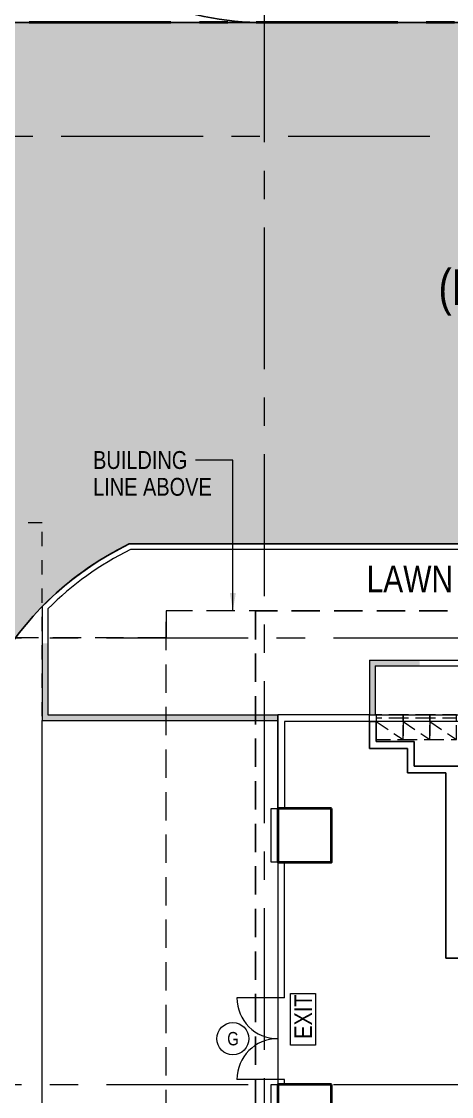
# Model space of a CAD drawing. Header units: millimetres. Extents: x 833576263 to 1668046980, y 817519639 to 1636103653.
# Drawn here: x 833977850 to 833987481, y 818092657 to 818116725 of the extents above; entities that cross this region are included whole.
import ezdxf
from ezdxf.enums import TextEntityAlignment as Align

# ---------------------------------------------------------------- set-up
doc = ezdxf.new("R2010")
doc.units = ezdxf.units.MM
doc.header["$LTSCALE"] = 100
doc.header["$MEASUREMENT"] = 0
for name, pattern in [('C160$0$Hidden', [9.525, 6.35, -3.175]), ('R_P_Grid$0$CENTER', [50.8, 31.75, -6.35, 6.35, -6.35]), ('R_P_LG$0$Dash', [6.35, 3.175, -3.175]), ('R_P_LG$0$HIDDEN', [9.525, 6.35, -3.175]), ('R_P_LG$0$HIDDEN2', [4.7625, 3.175, -1.5875])]:
    doc.linetypes.add(name, pattern=pattern)
doc.layers.get('Defpoints').update_dxf_attribs({"color": 170})
doc.layers.add('C160$0$+C160', color=6, linetype='C160$0$Hidden')
doc.layers.add('X-REF', color=7, linetype='Continuous')
doc.layers.add('C_DWG1002P00L0LGGBP$0$C_PLASTER', color=7, linetype='Continuous', true_color=0xe6e6be)
doc.layers.add('R_P_Grid$0$Defpoints-1', color=5, linetype='Continuous', plot=False)
for name, color, linetype, lineweight in [('R_P_Grid$0$RDA0251', 1, 'R_P_Grid$0$CENTER', 18), ('R_P_Grid$0$RDA0251-LG', 6, 'R_P_Grid$0$CENTER', 18), ('R_P_Grid$0$RDA9101', 2, 'R_P_Grid$0$CENTER', 35), ('R_P_Grid$0$RDA9101_21A', 2, 'R_P_Grid$0$CENTER', 35), ('R_P_Grid$0$RDA9101_P46A', 2, 'R_P_Grid$0$CENTER', 35), ('R_P_LG$0$RDA04011', 4, 'Continuous', 25), ('R_P_LG$0$RDA04031', 3, 'Continuous', 25), ('R_P_LG$0$RDA0506', 7, 'Continuous', 18), ('R_P_LG$0$RDA0624', 7, 'Continuous', 13), ('R_P_LG$0$RDA2141', 6, 'Continuous', 13), ('R_P_LG$0$RDA2142', 1, 'Continuous', 18), ('R_P_LG$0$RDA2202', 3, 'Continuous', 25), ('R_P_LG$0$RDA2301', 7, 'Continuous', 18), ('R_P_LG$0$RDA2302', 7, 'R_P_LG$0$HIDDEN', 18), ('R_P_LG$0$RDA2804S', 2, 'Continuous', 35), ('R_P_LG$0$RDA3151', 1, 'Continuous', 18), ('R_P_LG$0$RDA5802', 1, 'Continuous', 18), ('R_P_LG$0$RDA5803', 1, 'Continuous', 20), ('R_P_LG$0$RDA7101', 1, 'Continuous', 18), ('R_WKCD_PARK$0$000-PAV-Concrete-b', 1, 'Continuous', 25)]:
    doc.layers.add(name, color=color, linetype=linetype, lineweight=lineweight)
doc.styles.add('R_P_LG$0$Arial', font='arial.ttf', dxfattribs={"width": 0.8})
doc.styles.add('R_P_LG$0$Arial_3', font='arial.ttf', dxfattribs={"width": 0.8, "height": 800})
doc.styles.add('R_P_LG$0$romans', font='arial.ttf', dxfattribs={"width": 0.8})
doc.dimstyles.new('R_P_LG$0$M_200LA', dxfattribs={"dimscale": 200, "dimtxt": 2.5, "dimasz": 2, "dimexe": 0.8, "dimexo": 0, "dimgap": 0.75, "dimtad": 1, "dimdec": 0, "dimrnd": 1, "dimzin": 12, "dimdsep": 46, "dimtxsty": 'R_P_LG$0$romans', "dimcen": 2, "dimdle": 1, "dimclrd": 7, "dimclre": 7, "dimclrt": 4, "dimaunit": 1, "dimadec": 3, "dimazin": 0, "dimtfac": 1, "dimtdec": 0, "dimtix": 1, "dimtmove": 2, "dimatfit": 3, "dimfxl": 1, "dimtolj": 1, "dimlwd": 18, "dimlwe": 18, "dimarcsym": 0})

# ---------------------------------------------------------------- blocks, each defined once
blk = doc.blocks.new('R_P_Grid')
at = {"layer": 'R_P_Grid$0$Defpoints-1'}
blk.add_lwpolyline([(834116993, 818077298.7), (834126573.4, 818091401.7), (834130474, 818097143.7), (834143758.4, 818116699.7), (833974486.8, 818116699.7, 0.0534924), (833969964, 818084413.7), (833969890, 818040226.7), (833984641, 818026700), (834067586.5, 818026987.1), (834108001, 818027127, -0.1498646)], format="xyb", close=True, dxfattribs=at)
at = {"layer": 'R_P_Grid$0$RDA0251'}
for p, q in [((833983290, 818027660), (833983290, 818124763.4)), ((833964515, 818102926.7), (834072885.2, 818102926.7)), ((833964515, 818092926.7), (834072885.2, 818092926.7))]:
    blk.add_line(p, q, dxfattribs=at)
at = {"layer": 'R_P_Grid$0$RDA0251-LG'}
blk.add_line((834144477.3, 818114151.7), (833964515, 818114151.7), dxfattribs=at)
at = {"layer": 'R_P_Grid$0$RDA9101', "flags": 128}
blk.add_lwpolyline([(833974486.8, 818116699.7, -0.1699639), (834030052, 818200999.7), (834029850, 818232686.7), (834045337, 818251945.7), (834236230, 818252048.7), (834176136, 818164362.7), (834143758.4, 818116699.7)], format="xyb", dxfattribs=at)
at = {"layer": 'R_P_Grid$0$RDA9101_21A'}
blk.add_lwpolyline([(834116993, 818077298.7), (834130474, 818097143.7), (834143758.4, 818116699.7), (833974486.8, 818116699.7, 0.0534924), (833969964, 818084413.7), (833969890, 818040226.7), (833984641, 818026700), (834067586.5, 818026987.1), (834108001, 818027127, -0.1498646)], format="xyb", close=True, dxfattribs=at)
at = {"layer": 'R_P_Grid$0$RDA9101_P46A'}
blk.add_lwpolyline([(834116993, 818077298.7), (834130474, 818097143.7), (834143758.4, 818116699.7), (833974486.8, 818116699.7, 0.0534924), (833969964, 818084413.7), (833969890, 818040226.7), (833969957.4, 818008440.1, 0.0555536), (834021539.8, 818015825.8, -0.0332765), (834067877.4, 818024578), (834068728.4, 818017529.2, 0.0161813), (834046498.6, 818014112.4, 0.1579728), (834065282.7, 817978992.6, 0.1381183), (834075161, 817973700.8, 0.0719948), (834091040.6, 817972530.6, 0.0723741), (834117284.3, 817982913.2, -0.0170396), (834113742.4, 817988285.2), (834114198.4, 817992921.6, 0.1458816), (834113708.6, 817995445.6, -0.0365185), (834108440.4, 818007620.1, -0.1997282), (834109168.7, 818019975.9, -0.0208452), (834108001, 818027127, -0.1498646)], format="xyb", close=True, dxfattribs=at)
blk = doc.blocks.new('R_WKCD_PARK')
at = {"layer": 'R_WKCD_PARK$0$000-PAV-Concrete-b'}
blk.add_arc((834106210, 818087396), 151845, 132.49205, 176.42311, dxfattribs=at)
blk = doc.blocks.new('R_P_LG$0$P46A_FS_INLET_STAIRCASE - Type 1-5255599-LG_F _5_000 Mpd_')
at = {"layer": 'R_P_LG$0$RDA5802', "linetype": 'R_P_LG$0$HIDDEN2'}
for p, q in [((-175, 75), (-175, -75)), ((425, 75), (-175, 75)), ((425, 0), (-175, 0)), ((425, -75), (425, 75)), ((-175, -75), (425, -475))]:
    blk.add_line(p, q, dxfattribs=at)
blk.add_lwpolyline([(425, -75), (-175, -75), (-175, -475), (425, -475)], close=True, dxfattribs=at)
blk = doc.blocks.new('R_P_LG$0$P46A_Symb_EXIT')
at = {"layer": 'R_P_LG$0$RDA7101'}
for p, q in [((-2.61, -0.99), (-2.61, 1.81)), ((-2.61, 1.81), (3.2, 1.81)), ((3.2, 1.81), (3.2, -0.99)), ((3.2, -0.99), (-2.61, -0.99))]:
    blk.add_line(p, q, dxfattribs=at)
at = {"layer": 'R_P_LG$0$RDA7101', "insert": (-1.89, 1.39), "char_height": 2, "width": 6.157, "attachment_point": 1, "style": 'R_P_LG$0$Arial_3'}
blk.add_mtext('EXIT', dxfattribs=at)
blk = doc.blocks.new('R_P_LG$0$RDA_Door_CW_Double_Swing - RDA_Door_CW_Double_Swing-11636448-LG_F _5_000 Mpd_')
at = {"layer": 'R_P_LG$0$RDA3151'}
for p, q in [((-915, 0), (-915, 915)), ((915, 0), (915, 915))]:
    blk.add_line(p, q, dxfattribs=at)
for centre, start, end in [((-915, 0), 0, 90), ((915, 0), 90, 180)]:
    blk.add_arc(centre, 915, start, end, dxfattribs=at)
blk = doc.blocks.new('C_DWG1002P00L0LGGBP')
at = {"layer": 'C_DWG1002P00L0LGGBP$0$C_PLASTER'}
for points in [[(833978440, 818102302), (833978440, 818102802), (833978315, 818102802), (833978315, 818101077), (833983590, 818101077), (833983590, 818101202), (833978440, 818101202)], [(833985645, 818101202), (833985770, 818101202), (833985770, 818102302), (833986770, 818102302), (833986770, 818102427), (833985645, 818102427)]]:
    blk.add_hatch(color=256, dxfattribs=at).paths.add_polyline_path(points)
blk = doc.blocks.new('C160')
at = {"layer": 'C160$0$+C160'}
for points in [[(834254.529, 817753.956), (834210.283, 817753.895), (834162.651, 817753.623), (834160.744, 817753.995), (834157.916, 817753.361), (834107.512, 817754.565), (834105.198, 817754.977), (834099.331, 817758.641), (834095.064, 817760.806), (834078.175, 817762.115), (834050.169, 817755.142), (834048.03, 817756.03, -0.065281), (834033.662, 817764.332, -0.019968), (834000.397, 817792.025, -0.029895), (833985.19, 817807.494, -0.021438), (833974.808, 817820.486, -0.020879), (833958.722, 817844.532, -0.129185), (833955.638, 817853.524), (833954.765, 817865.4), (833954.661, 817879.821), (833954.757, 818098.296, -0.191627), (834003.641, 818199.362, 0.20608), (834009.317, 818211.982), (834009.949, 818250.911)], [(833955.043, 818011.098), (833955.081, 818098.284, -0.191607), (834003.86, 818199.123, 0.20608), (834009.641, 818211.977), (834010.273, 818250.899), (834011.173, 818266.207), (834011.248, 818267.477), (834012.167, 818269.425), (834014.405, 818269.895), (834019.193, 818269.908), (834241.277, 818270.135), (834241.909, 818271.931), (834252.429, 818287.138)], [(834252.306, 818287.222), (834241.776, 818271.999), (834241.171, 818270.284), (834019.193, 818270.057), (834014.389, 818270.044), (834012.063, 818269.556), (834011.101, 818267.515), (834011.025, 818266.216), (834010.124, 818250.905), (834009.492, 818211.979, -0.20608), (834003.759, 818199.233, 0.191616), (833954.932, 818098.29), (833954.894, 818011.098)], [(833955.079, 818011.098), (833955.117, 818098.283, -0.191605), (834003.884, 818199.097, 0.20608), (834009.677, 818211.976), (834010.309, 818250.898), (834011.209, 818266.205), (834011.284, 818267.468), (834012.191, 818269.394), (834014.409, 818269.859), (834019.193, 818269.872), (834241.302, 818270.099), (834241.942, 818271.914), (834252.458, 818287.118)], [(834252.508, 818287.084), (834241.996, 818271.887), (834241.345, 818270.039), (834019.194, 818269.812), (834014.415, 818269.799), (834012.233, 818269.341), (834011.343, 818267.453), (834011.269, 818266.202), (834010.369, 818250.896), (834009.737, 818211.975, -0.20608), (834003.924, 818199.053, 0.191601), (833955.177, 818098.281), (833955.139, 818011.098)]]:
    blk.add_lwpolyline(points, format="xyb", dxfattribs=at)
at = {"layer": 'Defpoints', "color": 5, "linetype": 'C160$0$Hidden'}
blk.add_lwpolyline([(834254.409, 817762.013), (834210.254, 817761.952), (834163.406, 817761.685), (834160.628, 817762.226), (834157.119, 817761.439), (834108.319, 817762.605), (834108.144, 817762.636), (834103.295, 817765.664), (834097.282, 817768.715), (834077.496, 817770.249), (834050.805, 817763.603, -0.063743), (834038.566, 817770.725, -0.019968), (834005.795, 817798.006, -0.029895), (833991.263, 817812.789, -0.021438), (833981.312, 817825.241, -0.021013), (833965.506, 817848.883, -0.132471), (833963.674, 817854.115), (833962.82, 817865.725), (833962.718, 817879.849), (833962.814, 818098.001, -0.191115), (834009.083, 818193.421, 0.20608), (834017.373, 818211.851), (834018.002, 818250.609)], format="xyb", dxfattribs=at)
blk = doc.blocks.new('R_P_LG')
at = {"layer": 'R_P_LG$0$RDA0624', "lineweight": 18}
h = blk.add_hatch(dxfattribs=at)
h.set_pattern_fill('DOTS', color=4, scale=90, angle=45, style=0)
h.set_pattern_definition([(45, (0, 0), (-50.513940681, 151.541822043), [0, -142.875])])
edge = h.paths.add_edge_path()
edge.add_arc((834065390, 818020126.7), 13000, 75, 90)
edge.add_line((834065390, 818033126.7), (833989233.5977, 818033126.7))
edge.add_arc((833989233.5977, 818040126.7), 7000, 227.47847394, 269.99999999, ccw=False)
edge.add_line((833984502.5276, 818034967.5358), (833978583.9299, 818040395.0234))
edge.add_arc((833983315, 818045554.1877), 7000, 180, 227.47847394, ccw=False)
edge.add_line((833976315, 818045554.1877), (833976315, 818098726.7))
edge.add_arc((833983314.9761, 818098726.7099), 6999.9761, 115.841715, 180.00008101, ccw=False)
edge.add_line((833980263.7812, 818105026.7), (834002230.1033, 818105026.7))
edge.add_line((834002230.1033, 818105026.7), (834002230.4132, 818116699.7))
edge.add_line((834002230.4132, 818116699.7), (833958315, 818116699.7))
edge.add_line((833958315, 818116699.7), (833958315, 818110699.7))
edge.add_line((833958315, 818110699.7), (833963315, 818110699.7))
edge.add_arc((833963315, 818103699.7), 7000, 0, 90, ccw=False)
edge.add_line((833970315, 818103699.7), (833970315, 818045554.1877))
edge.add_arc((833983315, 818045554.1877), 13000, 180, 227.47847393)
edge.add_line((833974528.727, 818035972.8826), (833980447.3247, 818030545.395))
edge.add_arc((833989233.5977, 818040126.7), 13000, 227.47847393, 270)
edge.add_line((833989233.5977, 818027126.7), (834065245.1822, 818027126.7))
edge.add_arc((834065245.1822, 818019026.7), 8100, 75, 90, ccw=False)
edge.add_line((834067341.6165, 818026850.6992), (834090782.7579, 818020569.6643))
edge.add_arc((834094147.4055, 818033126.7), 13000, 255, 270)
edge.add_line((834094147.4055, 818020126.7), (834118759.2741, 818020126.7))
edge.add_arc((834118759.2741, 818033126.7), 13000, 270, 282.26165437)
edge.add_line((834121520.1679, 818020423.257), (834124956.9903, 818021170.1963))
edge.add_arc((834126677.2395, 818013254.9741), 8100, 20.44433993, 102.26165437, ccw=False)
edge.add_arc((834190761.1764, 818035930.696), 59878.7776, 183.670517332, 199.356395537, ccw=False)
edge.add_line((834131005.2286, 818032097.3284), (834127870.7181, 818029996.4247))
edge.add_line((834127870.7181, 818029996.4247), (834126362.9837, 818029715.8154))
edge.add_arc((834117071.8823, 818047426.7), 20000, 270, 297.68143099, ccw=False)
edge.add_line((834117071.8823, 818027426.7), (834089164.0869, 818027426.7))
edge.add_arc((834089164.0869, 818033426.7), 6000, 255.00000001, 270, ccw=False)
edge.add_line((834087611.1726, 818027631.1451), (834068754.6476, 818032683.7357))
at = {"layer": 'Defpoints', "color": 5}
blk.add_lwpolyline([(834065390, 818033126.7), (833989233.5977, 818033126.7, -0.1876937965), (833984502.5276, 818034967.5358), (833978583.9299, 818040395.0234, -0.210179309), (833976315, 818045554.1877), (833976315, 818098726.7, -0.28749194), (833980263.7707, 818105026.7), (834002230.1033, 818105026.7), (834002230.4132, 818116699.7), (833983315, 818116699.7, -0.4153437442), (833976315.0521, 818123726.6999), (833970315, 818123726.6999), (833970315, 818045554.1877, 0.210179309), (833974528.727, 818035972.8826), (833980447.3247, 818030545.395, 0.1876937965), (833989233.5977, 818027126.7), (834065245.1822, 818027126.7, -0.0655434628)], format="xyb", dxfattribs=at)
at = {"layer": 'Defpoints', "color": 5, "linetype": 'R_P_LG$0$HIDDEN'}
blk.add_lwpolyline([(834005490, 818102926.7), (834005490, 818103526.7), (833983090, 818103526.7), (833983090, 818036326.7), (834005490, 818036326.7), (834005490, 818036926.7)], dxfattribs=at)
at = {"layer": 'R_P_LG$0$RDA0506'}
blk.add_circle((833982582.9973, 818093951.7), 360, dxfattribs=at)
at = {"layer": 'R_P_LG$0$RDA2141'}
for p, q in [((833985645, 818101201.7), (833983590, 818101201.7)), ((833983590, 818099101.7), (833983590, 818101201.7)), ((833985645, 818101051.7), (833983740, 818101051.7)), ((833983740, 818101051.7), (833983740, 818099101.7)), ((833983590, 818097901.7), (833983590, 818094866.7)), ((833983740, 818094866.7), (833983740, 818097901.7)), ((833983740, 818094866.7), (833983590, 818094866.7)), ((833983589.9967, 818093036.7), (833983589.9967, 818092926.7)), ((833983739.9967, 818093036.7), (833983589.9967, 818093036.7)), ((833983739.9967, 818092926.7), (833983739.9967, 818093036.7))]:
    blk.add_line(p, q, dxfattribs=at)
at = {"layer": 'R_P_LG$0$RDA2142'}
blk.add_lwpolyline([(833985645, 818101051.7), (833985645, 818101201.7), (833993925, 818101201.7), (833993925, 818101051.7)], close=True, dxfattribs=at)
for points in [[(833983590, 818097901.7), (833983440, 818097901.7), (833983440, 818099101.7), (833983590, 818099101.7)], [(833983590, 818091726.7), (833983440, 818091726.7), (833983440, 818092926.7), (833983590, 818092926.7)]]:
    blk.add_lwpolyline(points, dxfattribs=at)
at = {"layer": 'R_P_LG$0$RDA2202'}
for p, q in [((833985645, 818100451.7), (833985645, 818101051.7)), ((833985645, 818101051.7), (833985795, 818101051.7)), ((833985795, 818101051.7), (833985795, 818100601.7)), ((833985795, 818100601.7), (833986645, 818100601.7)), ((833986645, 818100051.7), (833986645, 818100601.7)), ((833986495, 818100451.7), (833985645, 818100451.7)), ((833986495, 818099901.7), (833986495, 818100451.7)), ((833987350, 818099901.7), (833986495, 818099901.7)), ((833986645, 818100051.7), (833993775, 818100051.7)), ((833987350, 818099901.7), (833987350, 818095751.7)), ((833989505, 818095751.7), (833987350, 818095751.7))]:
    blk.add_line(p, q, dxfattribs=at)
at = {"layer": 'R_P_LG$0$RDA2301'}
for p, q in [((833995450, 818105026.7), (833980263.7812, 818105026.7)), ((833995325, 818104901.7), (833980292.5985, 818104901.7)), ((833978315, 818103625.673), (833978315, 818101076.7)), ((833978440, 818103574.3707), (833978440, 818101201.7)), ((833985645, 818102426.7), (833995325, 818102426.7)), ((833985645, 818102426.7), (833985645, 818101201.7)), ((833985770, 818102301.7), (833995450, 818102301.7)), ((833985770, 818102301.7), (833985770, 818101201.7)), ((833978315, 818040641.6382), (833978315, 818101076.7)), ((833978315, 818101076.7), (833983590, 818101076.7)), ((833978440, 818101201.7), (833983590, 818101201.7)), ((833983590, 818101201.7), (833983590, 818060526.7))]:
    blk.add_line(p, q, dxfattribs=at)
for radius, start, end in [(7000, 115.84185571, 135.5847296), (6875, 116.07979493, 135.16105151)]:
    blk.add_arc((833983315, 818098726.7), radius, start, end, dxfattribs=at)
at = {"layer": 'R_P_LG$0$RDA2302'}
for p in [(834005490, 818103526.7), (833981090, 818036926.7)]:
    blk.add_line(p, (833981090, 818103526.7), dxfattribs=at)
blk.add_lwpolyline([(834008914.9086, 818106062.8842), (834006490, 818106062.8842), (834006490, 818102926.7), (834005490, 818102926.7), (834005490, 818103526.7), (833981090, 818103526.7), (833981090, 818102926.7), (833976556.6667, 818102926.7), (833976556.6667, 818102926.7), (833976556.6667, 818079326.7), (833979090, 818079326.7), (833979090, 818078326.7), (833974590, 818078326.7), (833974590, 818061526.7), (833979090, 818061526.7), (833979090, 818060526.7), (833976556.6667, 818060526.7), (833976556.6667, 818036926.7), (834006490, 818036925.7), (834006490, 818033366.1737), (834028290, 818033366.1737), (834028290, 818036926.7), (834030040, 818036926.7)], dxfattribs=at)
at = {"layer": 'R_P_LG$0$RDA2804S'}
for points in [[(833984790, 818099101.7), (833983590, 818099101.7), (833983590, 818097901.7), (833984790, 818097901.7)], [(833984790, 818092926.7), (833983590, 818092926.7), (833983590, 818091726.7), (833984790, 818091726.7)]]:
    blk.add_lwpolyline(points, close=True, dxfattribs=at)
at = {"layer": 'R_P_LG$0$RDA5803'}
for p, q in [((834002230.4132, 818116699.7), (833958315, 818116699.7)), ((833980263.7707, 818105026.7), (834002230.1033, 818105026.7))]:
    blk.add_line(p, q, dxfattribs=at)
at = {"layer": 'R_P_LG$0$RDA5803', "linetype": 'R_P_LG$0$Dash'}
blk.add_lwpolyline([(833963315, 818033226.7), (833978315, 818033226.7), (833978315, 818105501.7), (833963315, 818105501.7)], close=True, dxfattribs=at)
at = {"layer": 'R_P_LG$0$RDA5803'}
blk.add_arc((833983315, 818098726.7), 7000, 115.84193296, 180, dxfattribs=at)
at = {"layer": 'R_P_LG$0$RDA3151', "rotation": 90}
blk.add_blockref('R_P_LG$0$RDA_Door_CW_Double_Swing - RDA_Door_CW_Double_Swing-11636448-LG_F _5_000 Mpd_', (833983590, 818093951.7), dxfattribs=at)
at = {"layer": 'R_P_LG$0$RDA5802'}
for p in [(833985970, 818101126.7), (833986570, 818101126.7), (833987170, 818101126.7)]:
    blk.add_blockref('R_P_LG$0$P46A_FS_INLET_STAIRCASE - Type 1-5255599-LG_F _5_000 Mpd_', p, dxfattribs=at)
at = {"layer": 'R_P_LG$0$RDA7101', "xscale": 200.000000000001, "yscale": 200.000000000001, "zscale": 200.000000000001, "rotation": 90}
blk.add_blockref('R_P_LG$0$P46A_Symb_EXIT', (833984235.8, 818094326.7), dxfattribs=at)
at = {"layer": 'R_P_LG$0$RDA04011', "style": 'R_P_LG$0$Arial', "width": 0.8}
for s, p in [('BUILDING', (833979453.3832, 818106707)), ('LINE ABOVE', (833979453.3832, 818106107))]:
    blk.add_text(s, height=400, dxfattribs=at).set_placement(p)
at = {"layer": 'R_P_LG$0$RDA04031', "color": 3, "style": 'R_P_LG$0$romans', "width": 0.8}
blk.add_text('(E.V.A.)', height=800, rotation=0.00083328, dxfattribs=at).set_placement((833987188.7689, 818110378.0089))
at = {"layer": 'R_P_LG$0$RDA04031', "style": 'R_P_LG$0$Arial', "width": 0.8}
blk.add_text('LAWN', height=600, dxfattribs=at).set_placement((833985579.0678, 818103942.104))
at = {"layer": 'R_P_LG$0$RDA0506', "style": 'R_P_LG$0$romans', "width": 0.8}
blk.add_text('G', height=300, dxfattribs=at).set_placement((833982587.9973, 818093951.7), align=Align.MIDDLE)
at = {"layer": 'R_P_LG$0$RDA04011'}
blk.add_leader([(833982584, 818103526.7), (833982584, 818106907), (833981751, 818106907)], dimstyle='R_P_LG$0$M_200LA', override={"dimgap": 0.75, "dimtad": 0}, dxfattribs=at)

msp = doc.modelspace()

# ---------------------------------------------------------------- block references
at = {"layer": 'X-REF'}
for name in ['R_P_Grid', 'R_WKCD_PARK', 'C_DWG1002P00L0LGGBP']:
    msp.add_blockref(name, (0, 0), dxfattribs=at)

# ---------------------------------------------------------------- next in the draw order: block references
at = {"layer": 'X-REF', "xscale": 1000, "yscale": 1000, "zscale": 1000}
msp.add_blockref('C160', (0, 0), dxfattribs=at)

# ---------------------------------------------------------------- next in the draw order: block references
at = {"layer": 'X-REF'}
msp.add_blockref('R_P_LG', (0, 0), dxfattribs=at)

doc.saveas('drawing.dxf')
